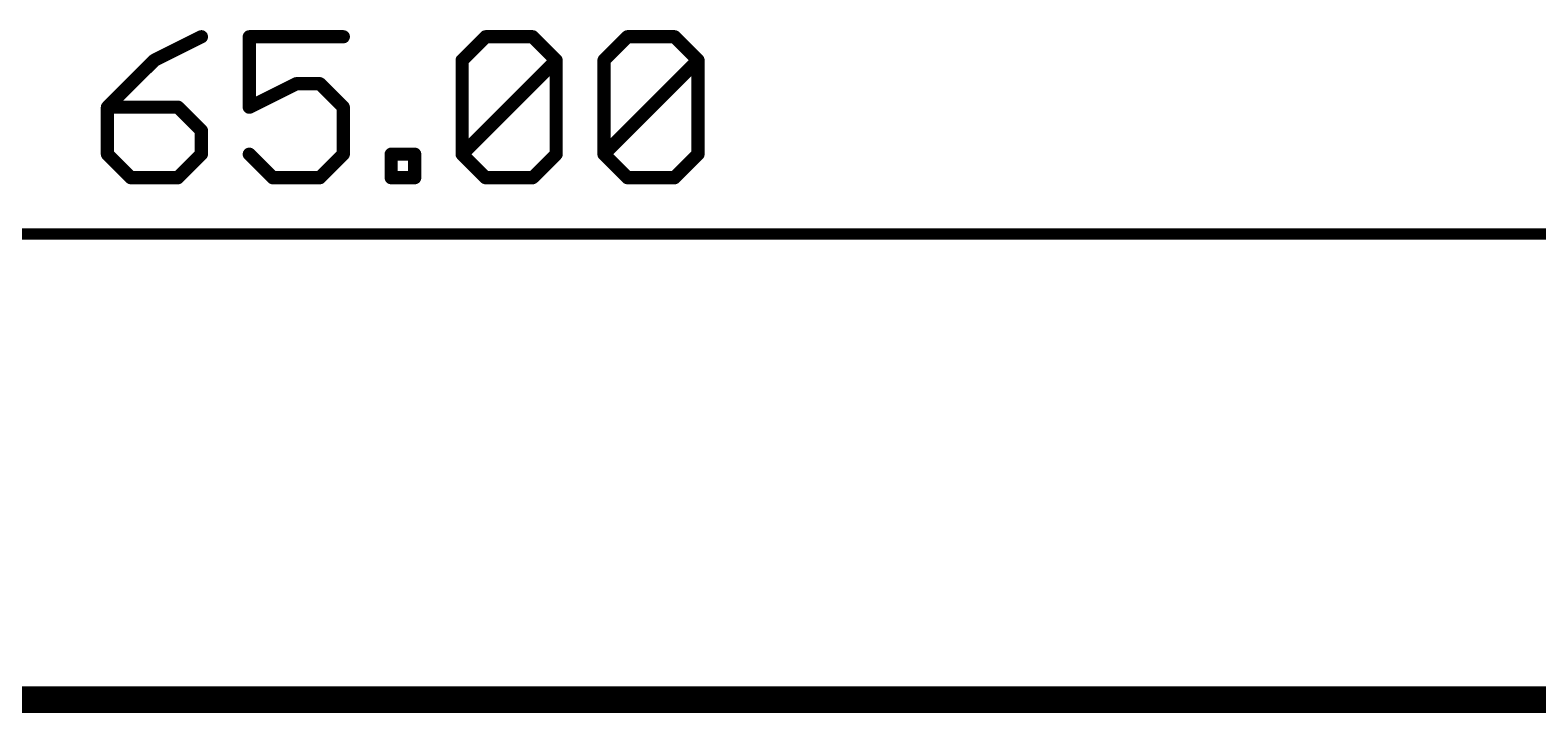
# Model space of a CAD drawing. Extents: x -8 to 72.9, y -20.5 to 38.
# Drawn here: x 28.54 to 45.94, y 30.07 to 37.95 of the extents above; entities that cross this region are included whole.
import ezdxf

# ---------------------------------------------------------------- set-up
doc = ezdxf.new("R2010")
doc.units = 0
doc.layers.add('16', color=132, linetype='CONTINUOUS')
doc.layers.add('47', color=253, linetype='CONTINUOUS')

msp = doc.modelspace()

# ---------------------------------------------------------------- linework, layer by layer
at = {"layer": '16', "const_width": 0.3048}
msp.add_lwpolyline([(64.516, 30.226), (0, 30.226)], dxfattribs=at)
at = {"layer": '47'}
for points, const_width in [([(30.5199, 37.8777), (29.9775, 37.6065)], 0.1524), ([(32.157, 37.8777), (31.0724, 37.8777)], 0.1524), ([(31.0724, 37.8777), (31.0724, 37.0642)], 0.1524), ([(33.5281, 37.6065), (33.7993, 37.8777)], 0.1524), ([(33.7993, 37.8777), (34.3416, 37.8777)], 0.1524), ([(34.3416, 37.8777), (34.6127, 37.6065)], 0.1524), ([(35.1652, 37.6065), (35.4364, 37.8777)], 0.1524), ([(35.4364, 37.8777), (35.9787, 37.8777)], 0.1524), ([(35.9787, 37.8777), (36.2499, 37.6065)], 0.1524), ([(29.9775, 37.6065), (29.4352, 37.0642)], 0.1524), ([(33.5281, 36.5219), (33.5281, 37.6065)], 0.1524), ([(33.5281, 36.5219), (34.6127, 37.6065)], 0.1524), ([(34.6127, 37.6065), (34.6127, 36.5219)], 0.1524), ([(35.1652, 36.5219), (35.1652, 37.6065)], 0.1524), ([(35.1652, 36.5219), (36.2499, 37.6065)], 0.1524), ([(36.2499, 37.6065), (36.2499, 36.5219)], 0.1524), ([(31.0724, 37.0642), (31.6147, 37.3354)], 0.1524), ([(31.6147, 37.3354), (31.8859, 37.3354)], 0.1524), ([(31.8859, 37.3354), (32.157, 37.0642)], 0.1524), ([(29.4352, 37.0642), (29.4352, 36.5219)], 0.1524), ([(30.2487, 37.0642), (29.4352, 37.0642)], 0.1524), ([(30.5199, 36.793), (30.2487, 37.0642)], 0.1524), ([(32.157, 37.0642), (32.157, 36.5219)], 0.1524), ([(30.5199, 36.5219), (30.5199, 36.793)], 0.1524), ([(29.4352, 36.5219), (29.7064, 36.2507)], 0.1524), ([(30.2487, 36.2507), (30.5199, 36.5219)], 0.1524), ([(31.3435, 36.2507), (31.0724, 36.5219)], 0.1524), ([(32.157, 36.5219), (31.8859, 36.2507)], 0.1524), ([(32.7095, 36.2507), (32.7095, 36.5219)], 0.1524), ([(32.7095, 36.5219), (32.9807, 36.5219)], 0.1524), ([(32.9807, 36.5219), (32.9807, 36.2507)], 0.1524), ([(33.7993, 36.2507), (33.5281, 36.5219)], 0.1524), ([(34.6127, 36.5219), (34.3416, 36.2507)], 0.1524), ([(35.4364, 36.2507), (35.1652, 36.5219)], 0.1524), ([(36.2499, 36.5219), (35.9787, 36.2507)], 0.1524), ([(29.7064, 36.2507), (30.2487, 36.2507)], 0.1524), ([(31.8859, 36.2507), (31.3435, 36.2507)], 0.1524), ([(32.9807, 36.2507), (32.7095, 36.2507)], 0.1524), ([(34.3416, 36.2507), (33.7993, 36.2507)], 0.1524), ([(35.9787, 36.2507), (35.4364, 36.2507)], 0.1524), ([(0.115, 35.6), (64.985, 35.6)], 0.13)]:
    msp.add_lwpolyline(points, dxfattribs=dict(at, const_width=const_width))
at = {"layer": '47', "const_width": 0.0762}
for points in [[(30.5369, 37.8436, 1), (30.5028, 37.9118)], [(31.0724, 37.9158, 1), (31.0724, 37.8396)], [(31.1105, 37.8777, 1), (31.0343, 37.8777)], [(32.157, 37.8396, 1), (32.157, 37.9158)], [(33.7993, 37.9158, 1), (33.7993, 37.8396)], [(33.8262, 37.8507, 1), (33.7723, 37.9046)], [(34.3685, 37.9046, 1), (34.3146, 37.8507)], [(34.3416, 37.8396, 1), (34.3416, 37.9158)], [(35.4364, 37.9158, 1), (35.4364, 37.8396)], [(35.4634, 37.8507, 1), (35.4095, 37.9046)], [(36.0057, 37.9046, 1), (35.9518, 37.8507)], [(35.9787, 37.8396, 1), (35.9787, 37.9158)], [(29.9605, 37.6406, 1), (29.9946, 37.5724)], [(30.0045, 37.5796, 1), (29.9506, 37.6335)], [(33.5011, 37.6335, 1), (33.555, 37.5796)], [(33.5662, 37.6065, 1), (33.49, 37.6065)], [(34.6508, 37.6065, 1), (34.5746, 37.6065)], [(34.6397, 37.5796, 1), (34.5858, 37.6335)], [(34.5858, 37.5796, 1), (34.6397, 37.6335)], [(35.2033, 37.6065, 1), (35.1271, 37.6065)], [(35.1383, 37.6335, 1), (35.1922, 37.5796)], [(36.288, 37.6065, 1), (36.2118, 37.6065)], [(36.2768, 37.5796, 1), (36.223, 37.6335)], [(36.223, 37.5796, 1), (36.2768, 37.6335)], [(31.6147, 37.3735, 1), (31.6147, 37.2973)], [(31.6317, 37.3013, 1), (31.5976, 37.3694)], [(31.9128, 37.3623, 1), (31.8589, 37.3084)], [(31.8859, 37.2973, 1), (31.8859, 37.3735)], [(29.4733, 37.0642, 1), (29.3971, 37.0642)], [(29.4352, 37.1023, 1), (29.4352, 37.0261)], [(29.4083, 37.0911, 1), (29.4621, 37.0373)], [(30.2756, 37.0911, 1), (30.2218, 37.0373)], [(30.2487, 37.0261, 1), (30.2487, 37.1023)], [(31.0553, 37.0983, 1), (31.0894, 37.0301)], [(31.0343, 37.0642, 1), (31.1105, 37.0642)], [(32.1951, 37.0642, 1), (32.1189, 37.0642)], [(32.1301, 37.0373, 1), (32.184, 37.0911)], [(30.558, 36.793, 1), (30.4818, 36.793)], [(30.4929, 36.7661, 1), (30.5468, 36.82)], [(29.4621, 36.5488, 1), (29.4083, 36.4949)], [(29.3971, 36.5219, 1), (29.4733, 36.5219)], [(30.4818, 36.5219, 1), (30.558, 36.5219)], [(30.5468, 36.4949, 1), (30.4929, 36.5488)], [(31.0993, 36.5488, 1), (31.0454, 36.4949)], [(32.1189, 36.5219, 1), (32.1951, 36.5219)], [(32.184, 36.4949, 1), (32.1301, 36.5488)], [(32.7476, 36.5219, 1), (32.6714, 36.5219)], [(32.7095, 36.56, 1), (32.7095, 36.4838)], [(33.0188, 36.5219, 1), (32.9426, 36.5219)], [(32.9807, 36.4838, 1), (32.9807, 36.56)], [(33.555, 36.5488, 1), (33.5011, 36.4949)], [(33.5011, 36.5488, 1), (33.555, 36.4949)], [(33.49, 36.5219, 1), (33.5662, 36.5219)], [(34.5746, 36.5219, 1), (34.6508, 36.5219)], [(34.6397, 36.4949, 1), (34.5858, 36.5488)], [(35.1922, 36.5488, 1), (35.1383, 36.4949)], [(35.1383, 36.5488, 1), (35.1922, 36.4949)], [(35.1271, 36.5219, 1), (35.2033, 36.5219)], [(36.2118, 36.5219, 1), (36.288, 36.5219)], [(36.2768, 36.4949, 1), (36.223, 36.5488)], [(29.7064, 36.2888, 1), (29.7064, 36.2126)], [(29.6794, 36.2238, 1), (29.7333, 36.2776)], [(30.2218, 36.2776, 1), (30.2756, 36.2238)], [(30.2487, 36.2126, 1), (30.2487, 36.2888)], [(31.3435, 36.2888, 1), (31.3435, 36.2126)], [(31.3166, 36.2238, 1), (31.3705, 36.2776)], [(31.8589, 36.2776, 1), (31.9128, 36.2238)], [(31.8859, 36.2126, 1), (31.8859, 36.2888)], [(32.7095, 36.2888, 1), (32.7095, 36.2126)], [(32.6714, 36.2507, 1), (32.7476, 36.2507)], [(32.9426, 36.2507, 1), (33.0188, 36.2507)], [(32.9807, 36.2126, 1), (32.9807, 36.2888)], [(33.7993, 36.2888, 1), (33.7993, 36.2126)], [(33.7723, 36.2238, 1), (33.8262, 36.2776)], [(34.3146, 36.2776, 1), (34.3685, 36.2238)], [(34.3416, 36.2126, 1), (34.3416, 36.2888)], [(35.4364, 36.2888, 1), (35.4364, 36.2126)], [(35.4095, 36.2238, 1), (35.4634, 36.2776)], [(35.9518, 36.2776, 1), (36.0057, 36.2238)], [(35.9787, 36.2126, 1), (35.9787, 36.2888)]]:
    msp.add_lwpolyline(points, format="xyb", dxfattribs=at)

doc.saveas('drawing.dxf')
